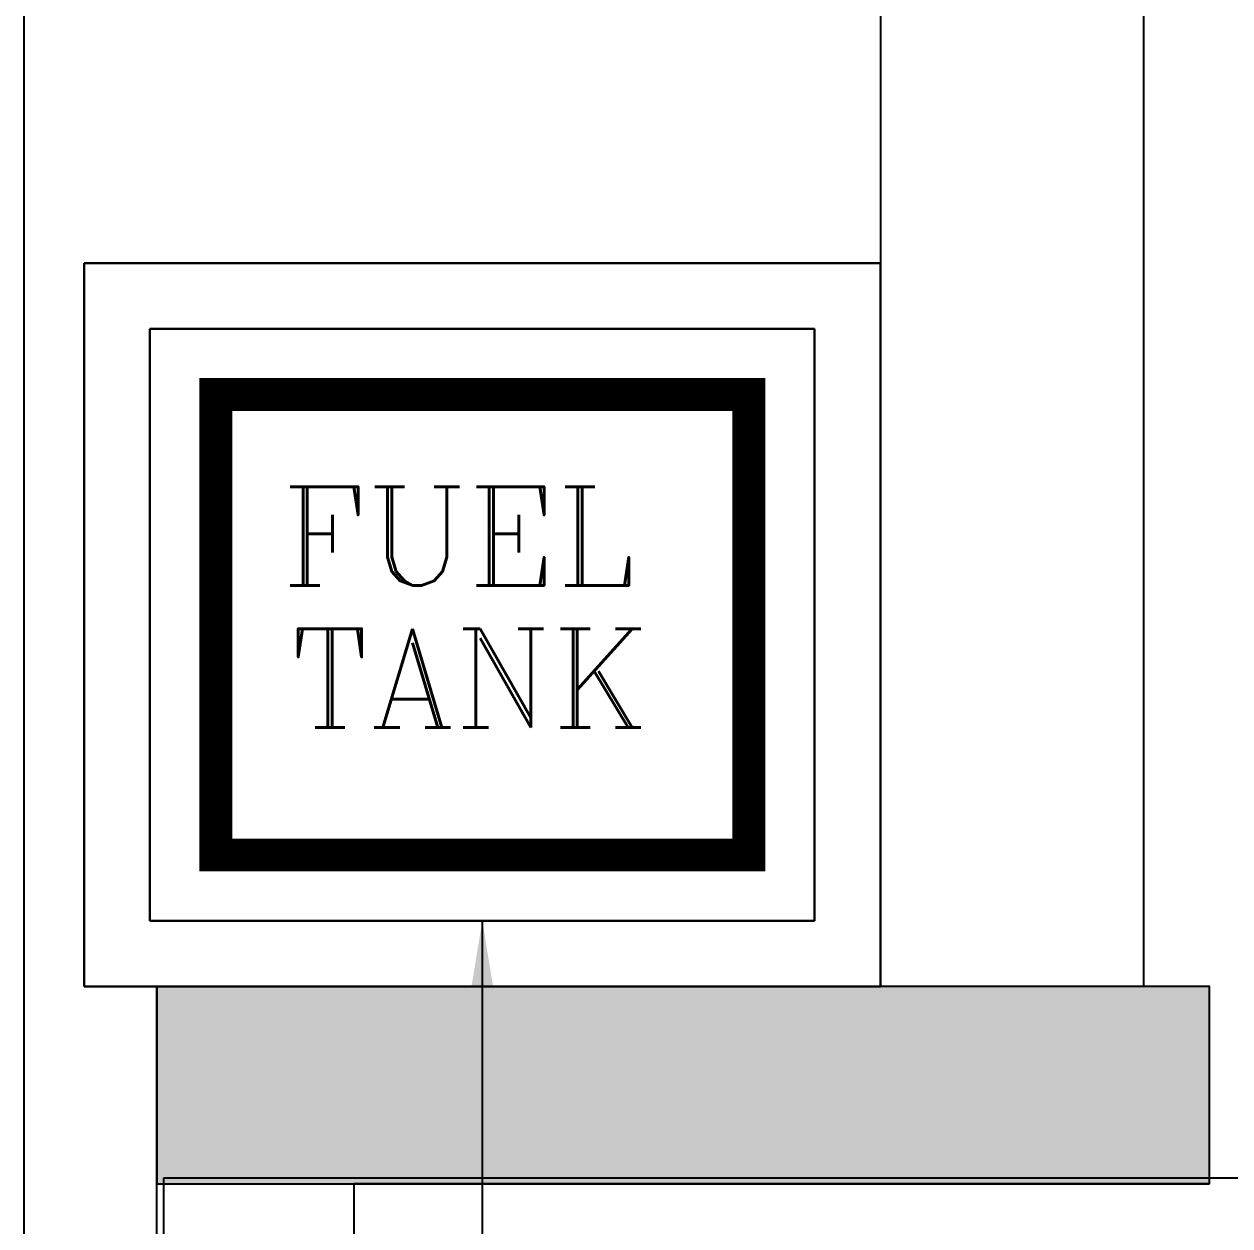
# Model space of a CAD drawing. Extents: x 846 to 947, y 375 to 797.
# Drawn here: x 864.356 to 866.446, y 431.716 to 433.799 of the extents above; entities that cross this region are included whole.
import ezdxf

# ---------------------------------------------------------------- set-up
doc = ezdxf.new("R2010")
doc.units = 0
doc.header["$MEASUREMENT"] = 0
for name, color, linetype in [('2', 2, 'CONTINUOUS'), ('COL', 7, 'CONTINUOUS'), ('FIRE-TEXT', 2, 'CONTINUOUS')]:
    doc.layers.add(name, color=color, linetype=linetype)
for name, color, linetype, lineweight in [('FF-TEXT', 2, 'CONTINUOUS', 20), ('Fire', 1, 'CONTINUOUS', 30), ('hatch', 252, 'CONTINUOUS', 9), ('section', 7, 'CONTINUOUS', 35)]:
    doc.layers.add(name, color=color, linetype=linetype, lineweight=lineweight)
doc.styles.add('FF', font='complex.shx')
doc.styles.add('STYLE2', font='romand.shx', dxfattribs={"width": 0.8})
doc.dimstyles.new('samo', dxfattribs={"dimtxt": 0.15, "dimasz": 0.15, "dimexe": 0.1, "dimexo": 0.2, "dimgap": 0.09, "dimtad": 1, "dimdec": 0, "dimlfac": 100, "dimdsep": 46, "dimtxsty": 'STYLE2', "dimcen": 0.075, "dimclrd": 34, "dimclre": 34, "dimclrt": 5, "dimadec": 0, "dimazin": 0, "dimtfac": 0.72, "dimtdec": 0, "dimtofl": 0, "dimtmove": 2, "dimatfit": 3, "dimfxl": 0.1, "dimtolj": 1, "dimarcsym": 0})

msp = doc.modelspace()

# ---------------------------------------------------------------- hatches: boundary and pattern name
at = {"layer": 'hatch'}
msp.add_hatch(color=9, dxfattribs=at).paths.add_polyline_path([(866.4102, 431.789), (866.4102, 432.131), (864.5862, 432.131), (864.5862, 431.789)])

# ---------------------------------------------------------------- linework, layer by layer
at = {"layer": '2', "color": 9}
for p, q in [((866.2962, 436.577), (866.2962, 432.131)), ((865.8402, 436.349), (865.8402, 432.131)), ((864.5862, 426.089), (864.5862, 432.131)), ((866.4102, 432.131), (866.2962, 432.131)), ((866.4102, 431.789), (866.4102, 432.131)), ((864.5862, 426.089), (864.5862, 431.789)), ((864.9282, 427.571), (864.9282, 431.789)), ((866.4102, 431.789), (864.9282, 431.789)), ((864.9282, 425.747), (864.9282, 431.789))]:
    msp.add_line(p, q, dxfattribs=at)
at = {"layer": 'COL', "color": 9}
msp.add_lwpolyline([(866.4102, 431.789), (866.4102, 432.131), (864.5862, 432.131), (864.5862, 431.789)], close=True, dxfattribs=at)
at = {"layer": 'Fire', "color": 9}
for p, q in [((864.4605, 433.385), (864.4605, 432.131)), ((864.4605, 433.385), (865.8402, 433.385)), ((865.8402, 433.385), (865.8402, 432.131)), ((864.5745, 433.271), (864.5745, 432.245)), ((864.5745, 433.271), (865.7262, 433.271)), ((865.7262, 433.271), (865.7262, 432.245)), ((864.5745, 432.245), (865.7262, 432.245)), ((864.4605, 432.131), (865.8402, 432.131))]:
    msp.add_line(p, q, dxfattribs=at)
at = {"layer": 'Fire', "color": 0, "const_width": 0.057}
msp.add_lwpolyline([(865.6122, 432.359), (865.6122, 433.157), (864.6885, 433.157), (864.6885, 432.359)], close=True, dxfattribs=at)
at = {"layer": 'FIRE-TEXT', "color": 22, "linetype": 'Continuous'}
msp.add_lwpolyline([(864.5987, 431.7995), (871.8825, 431.7995), (871.8825, 429.466), (864.5987, 429.466)], close=True, dxfattribs=at)
at = {"layer": 'section', "color": 1, "lineweight": -3}
msp.add_line((864.3565, 430.3391, -0.0465), (864.3565, 436.1148, 0.3347), dxfattribs=at)

# ---------------------------------------------------------------- texts
at = {"layer": 'FF-TEXT', "linetype": 'Continuous', "style": 'FF'}
for s, p in [('FUEL', (864.8031, 432.8262)), ('TANK', (864.8167, 432.5802))]:
    msp.add_text(s, height=0.171, dxfattribs=at).set_placement(p)

# ---------------------------------------------------------------- leaders
at = {"layer": 'Fire', "linetype": 'ByBlock'}
msp.add_leader([(865.1504, 432.245), (865.1504, 430.3647), (865.3298, 430.3647)], dimstyle='samo', override={"dimtad": 0, "dimarcsym": 1}, dxfattribs=at)

doc.saveas('drawing.dxf')
